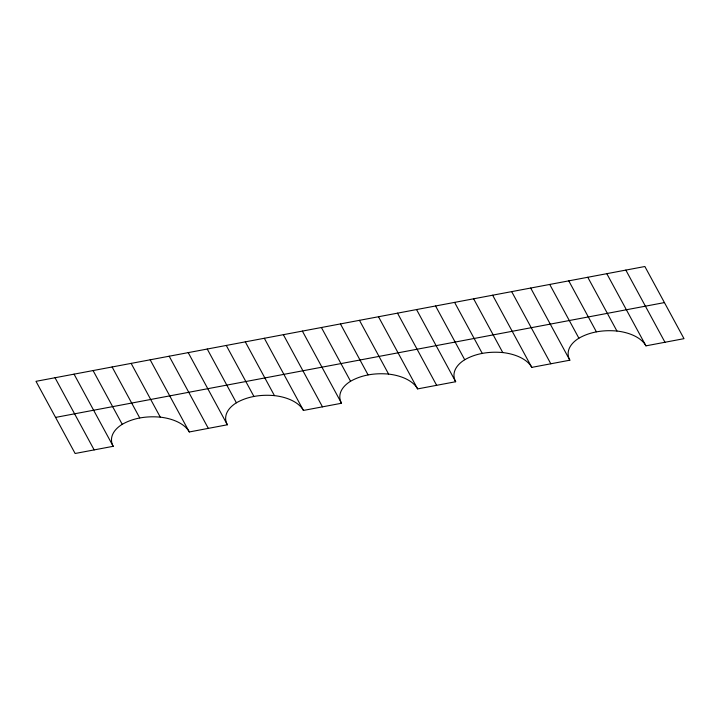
<?xml version="1.0" encoding="UTF-8"?>
<svg xmlns="http://www.w3.org/2000/svg" width="720" height="720" viewBox="0 0 720 720"><rect width="100%" height="100%" fill="white"/><g stroke="black" fill="none" stroke-linecap="round" stroke-linejoin="round"><path stroke-width="1.08" d="M122.229 424.323C133.704 417.744 147.267 415.962 160.29 417.15A39.771 22.41 -1.5 0 1 189.297 431.964L227.349 424.782A39.771 22.41 -1.5 0 1 236.394 402.795C247.869 396.216 261.432 394.434 274.446 395.622A39.771 22.41 -1.5 0 1 303.453 410.436L341.514 403.254A39.771 22.41 -1.5 0 1 350.559 381.267C362.034 374.688 375.588 372.906 388.611 374.094A39.771 22.41 -1.5 0 1 417.618 388.908L455.67 381.726A39.771 22.41 -1.5 0 1 464.724 359.739C476.19 353.16 489.753 351.378 502.776 352.566A39.771 22.41 -1.5 0 1 531.783 367.38L569.835 360.198A39.771 22.41 -1.5 0 1 578.889 338.211C590.355 331.632 603.918 329.85 616.941 331.038A39.771 22.41 -1.5 0 1 645.948 345.852L684 338.67L644.868 266.508L36 381.33L75.132 453.492L113.184 446.31A39.771 22.41 -1.5 0 1 122.229 424.323L93.078 370.566M55.566 417.411L664.434 302.589M625.842 270.099L664.974 342.261M606.816 273.69L645.948 345.852M587.79 277.272L616.941 331.038M568.764 280.863L596.367 331.776M549.738 284.454L578.889 338.211M530.703 288.036L569.835 360.198M511.677 291.627L550.809 363.789M492.651 295.218L531.783 367.38M473.625 298.8L502.776 352.566M454.599 302.391L482.202 353.304M435.573 305.982L464.724 359.739M416.547 309.564L455.67 381.726M397.521 313.155L436.644 385.317M378.486 316.746L417.618 388.908M359.46 320.328L388.611 374.094M340.434 323.919L368.046 374.832M321.408 327.51L350.559 381.267M302.382 331.092L341.514 403.254M283.356 334.683L322.479 406.845M264.33 338.274L303.453 410.436M245.295 341.856L274.446 395.622M226.269 345.447L253.881 396.36M207.243 349.038L236.394 402.795M188.217 352.62L227.349 424.782M169.191 356.211L208.323 428.373M150.165 359.802L189.297 431.964M131.139 363.384L160.29 417.15M112.113 366.975L139.716 417.888M74.052 374.148L113.184 446.31M55.026 377.739L94.158 449.901"/></g></svg>
